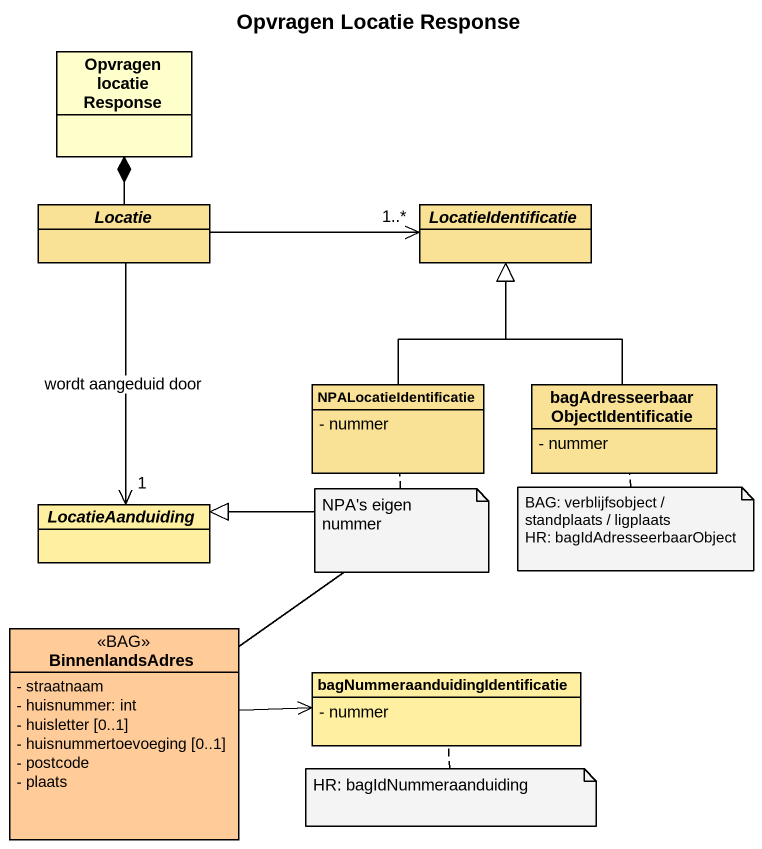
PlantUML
@startuml
title Opvragen Locatie Response
hide circle
hide empty members
skinparam classAttributeIconSize 0
class "Opvragen locatie Response" as Opvragen_locatie_Response
abstract class Locatie #F9E295
abstract class LocatieIdentificatie #F9E295
class NPALocatieIdentificatie #F9E295 {
  - nummer
}
class "bagAdresseerbaarObjectIdentificatie" as bagAdresseerbaarObjectIdenti #F9E295 {
  - nummer
}
abstract class LocatieAanduiding #FFF0A1
class BinnenlandsAdres <<BAG>> #FFCC99 {
  - straatnaam
  - huisnummer: int
  - huisletter [0..1]
  - huisnummertoevoeging [0..1]
  - postcode
  - plaats
}
class "bagNummeraanduidingIdentificatie" as bagNummeraanduidingIdentific #FFF0A1 {
  - nummer
}
Locatie -up-* Opvragen_locatie_Response
Locatie -right-> "1..*" LocatieIdentificatie
Locatie --> "1" LocatieAanduiding : wordt aangeduid door
NPALocatieIdentificatie -up-|> LocatieIdentificatie
bagAdresseerbaarObjectIdenti -up-|> LocatieIdentificatie
BinnenlandsAdres -up-|> LocatieAanduiding
BinnenlandsAdres -right-> bagNummeraanduidingIdentific
note bottom of NPALocatieIdentificatie : NPA's eigen nummer
note bottom of bagAdresseerbaarObjectIdenti
  BAG: verblijfsobject / standplaats / ligplaats
  HR: bagIdAdresseerbaarObject
end note
note bottom of bagNummeraanduidingIdentific : HR: bagIdNummeraanduiding
@enduml
